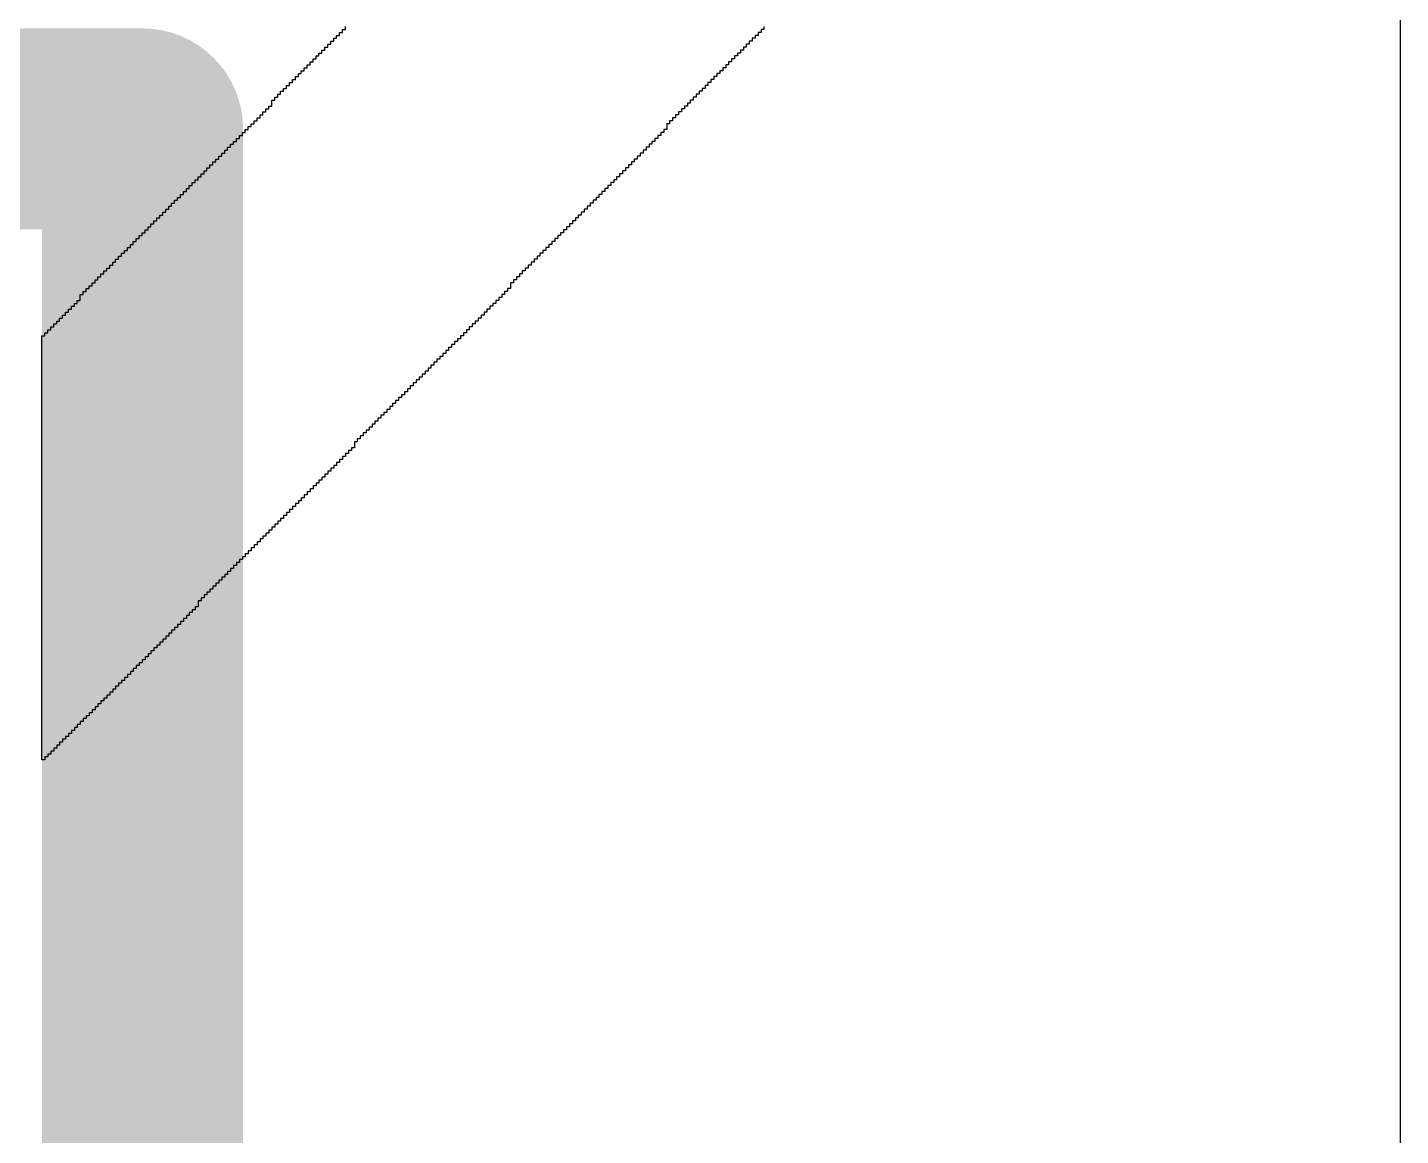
# Model space of a CAD drawing. Header units: inches. Extents: x 1.37 to 7.44, y 1.69 to 5.2.
# Drawn here: x 4.6845 to 4.7382, y 4.9814 to 5.0248 of the extents above; entities that cross this region are included whole.
import ezdxf

# ---------------------------------------------------------------- set-up
doc = ezdxf.new("R2010")
doc.units = ezdxf.units.IN
doc.header["$MEASUREMENT"] = 0
for name, color, linetype in [('Top Assembly', 56, 'Continuous'), ('Top Courtyard', 56, 'Continuous'), ('Top Overlay', 2, 'Continuous')]:
    doc.layers.add(name, color=color, linetype=linetype)

# ---------------------------------------------------------------- blocks, each defined once
blk = doc.blocks.new('FP_VR37_MFG_29')
at = {"layer": 'Top Assembly'}
for points in [[(0.335827, 0.082677, 0.007874, 0.007874, 0), (0.335827, -0.082677, 0.007874, 0.007874, 0)], [(-0.335827, -0.082677, 0.007874, 0.007874, 0), (0.335827, -0.082677, 0.007874, 0.007874, 0)]]:
    blk.add_lwpolyline(points, format="xyseb", dxfattribs=at)
blk.add_lwpolyline([(0.333858, -0.082677, 0.003937, 0.003937, 1), (0.337795, -0.082677, 0.003937, 0.003937, 1)], format="xyseb", close=True, dxfattribs=at)
blk.add_lwpolyline([(0.333858, -0.082677, 0.003937, 0.003937, 1), (0.337795, -0.082677, 0.003937, 0.003937, 1)], format="xyseb", close=True, dxfattribs=at)
at = {"layer": 'Top Courtyard'}
for points in [[(0.335827, 0.082677, 0.007874, 0.007874, 0), (0.335827, -0.082677, 0.007874, 0.007874, 0)], [(-0.335827, -0.082677, 0.007874, 0.007874, 0), (0.335827, -0.082677, 0.007874, 0.007874, 0)]]:
    blk.add_lwpolyline(points, format="xyseb", dxfattribs=at)
blk.add_lwpolyline([(0.333858, -0.082677, 0.003937, 0.003937, 1), (0.337795, -0.082677, 0.003937, 0.003937, 1)], format="xyseb", close=True, dxfattribs=at)
blk.add_lwpolyline([(0.333858, -0.082677, 0.003937, 0.003937, 1), (0.337795, -0.082677, 0.003937, 0.003937, 1)], format="xyseb", close=True, dxfattribs=at)

msp = doc.modelspace()

# ---------------------------------------------------------------- linework, layer by layer
at = {"layer": 'Top Overlay'}
for p, q in [((4.738212, 4.960745), (4.738212, 5.050135)), ((4.696804, 5.024645), (4.696804, 5.02476)), ((4.696804, 5.02476), (4.69692, 5.02476)), ((4.69692, 5.02476), (4.69692, 5.024875)), ((4.713298, 5.02476), (4.713183, 5.02476)), ((4.713183, 5.02476), (4.713183, 5.024645)), ((4.713298, 5.024875), (4.713298, 5.02476)), ((4.696228, 5.024068), (4.696228, 5.024183)), ((4.696228, 5.024183), (4.696343, 5.024183)), ((4.696343, 5.024183), (4.696343, 5.024299)), ((4.696343, 5.024299), (4.696458, 5.024299)), ((4.696458, 5.024299), (4.696458, 5.024414)), ((4.696458, 5.024414), (4.696574, 5.024414)), ((4.696574, 5.024414), (4.696574, 5.024529)), ((4.696574, 5.024529), (4.696689, 5.024529)), ((4.696689, 5.024529), (4.696689, 5.024645)), ((4.696689, 5.024645), (4.696804, 5.024645)), ((4.712721, 5.024183), (4.712606, 5.024183)), ((4.712606, 5.024183), (4.712606, 5.024068)), ((4.712837, 5.024299), (4.712721, 5.024299)), ((4.712721, 5.024299), (4.712721, 5.024183)), ((4.712952, 5.024414), (4.712837, 5.024414)), ((4.712837, 5.024414), (4.712837, 5.024299)), ((4.713068, 5.024529), (4.712952, 5.024529)), ((4.712952, 5.024529), (4.712952, 5.024414)), ((4.713183, 5.024645), (4.713068, 5.024645)), ((4.713068, 5.024645), (4.713068, 5.024529)), ((4.695651, 5.023491), (4.695651, 5.023607)), ((4.695651, 5.023607), (4.695766, 5.023607)), ((4.695766, 5.023607), (4.695766, 5.023722)), ((4.695766, 5.023722), (4.695882, 5.023722)), ((4.695882, 5.023722), (4.695882, 5.023837)), ((4.695882, 5.023837), (4.695997, 5.023837)), ((4.695997, 5.023837), (4.695997, 5.023953)), ((4.695997, 5.023953), (4.696112, 5.023953)), ((4.696112, 5.023953), (4.696112, 5.024068)), ((4.696112, 5.024068), (4.696228, 5.024068)), ((4.712145, 5.023607), (4.712029, 5.023607)), ((4.712029, 5.023607), (4.712029, 5.023491)), ((4.71226, 5.023722), (4.712145, 5.023722)), ((4.712145, 5.023722), (4.712145, 5.023607)), ((4.712376, 5.023837), (4.71226, 5.023837)), ((4.71226, 5.023837), (4.71226, 5.023722)), ((4.712491, 5.023953), (4.712376, 5.023953)), ((4.712376, 5.023953), (4.712376, 5.023837)), ((4.712606, 5.024068), (4.712491, 5.024068)), ((4.712491, 5.024068), (4.712491, 5.023953)), ((4.695189, 5.02303), (4.695189, 5.023145)), ((4.695189, 5.023145), (4.695305, 5.023145)), ((4.695305, 5.023145), (4.695305, 5.023261)), ((4.695305, 5.023261), (4.69542, 5.023261)), ((4.69542, 5.023261), (4.69542, 5.023376)), ((4.69542, 5.023376), (4.695536, 5.023376)), ((4.695536, 5.023376), (4.695536, 5.023491)), ((4.695536, 5.023491), (4.695651, 5.023491)), ((4.711683, 5.023145), (4.711568, 5.023145)), ((4.711568, 5.023145), (4.711568, 5.02303)), ((4.711799, 5.023261), (4.711683, 5.023261)), ((4.711683, 5.023261), (4.711683, 5.023145)), ((4.711914, 5.023376), (4.711799, 5.023376)), ((4.711799, 5.023376), (4.711799, 5.023261)), ((4.712029, 5.023491), (4.711914, 5.023491)), ((4.711914, 5.023491), (4.711914, 5.023376)), ((4.694613, 5.022453), (4.694613, 5.022569)), ((4.694613, 5.022569), (4.694728, 5.022569)), ((4.694728, 5.022569), (4.694728, 5.022684)), ((4.694728, 5.022684), (4.694844, 5.022684)), ((4.694844, 5.022684), (4.694844, 5.022799)), ((4.694844, 5.022799), (4.694959, 5.022799)), ((4.694959, 5.022799), (4.694959, 5.022915)), ((4.694959, 5.022915), (4.695074, 5.022915)), ((4.695074, 5.022915), (4.695074, 5.02303)), ((4.695074, 5.02303), (4.695189, 5.02303)), ((4.711107, 5.022569), (4.710991, 5.022569)), ((4.710991, 5.022569), (4.710991, 5.022453)), ((4.711222, 5.022684), (4.711107, 5.022684)), ((4.711107, 5.022684), (4.711107, 5.022569)), ((4.711337, 5.022799), (4.711222, 5.022799)), ((4.711222, 5.022799), (4.711222, 5.022684)), ((4.711453, 5.022915), (4.711337, 5.022915)), ((4.711337, 5.022915), (4.711337, 5.022799)), ((4.711568, 5.02303), (4.711453, 5.02303)), ((4.711453, 5.02303), (4.711453, 5.022915)), ((4.694036, 5.021761), (4.694036, 5.021992)), ((4.694036, 5.021992), (4.694151, 5.021992)), ((4.694151, 5.021992), (4.694151, 5.022107)), ((4.694151, 5.022107), (4.694267, 5.022107)), ((4.694267, 5.022107), (4.694267, 5.022223)), ((4.694267, 5.022223), (4.694382, 5.022223)), ((4.694382, 5.022223), (4.694382, 5.022338)), ((4.694382, 5.022338), (4.694497, 5.022338)), ((4.694497, 5.022338), (4.694497, 5.022453)), ((4.694497, 5.022453), (4.694613, 5.022453)), ((4.71053, 5.021992), (4.710415, 5.021992)), ((4.710415, 5.021992), (4.710415, 5.021877)), ((4.710645, 5.022107), (4.71053, 5.022107)), ((4.71053, 5.022107), (4.71053, 5.021992)), ((4.710761, 5.022223), (4.710645, 5.022223)), ((4.710645, 5.022223), (4.710645, 5.022107)), ((4.710876, 5.022338), (4.710761, 5.022338)), ((4.710761, 5.022338), (4.710761, 5.022223)), ((4.710991, 5.022453), (4.710876, 5.022453)), ((4.710876, 5.022453), (4.710876, 5.022338)), ((4.69369, 5.021415), (4.69369, 5.02153)), ((4.69369, 5.02153), (4.693805, 5.02153)), ((4.693805, 5.02153), (4.693805, 5.021646)), ((4.693805, 5.021646), (4.693921, 5.021646)), ((4.693921, 5.021646), (4.693921, 5.021761)), ((4.693921, 5.021761), (4.694036, 5.021761)), ((4.710069, 5.02153), (4.709953, 5.02153)), ((4.709953, 5.02153), (4.709953, 5.021415)), ((4.710184, 5.021646), (4.710069, 5.021646)), ((4.710069, 5.021646), (4.710069, 5.02153)), ((4.710299, 5.021761), (4.710184, 5.021761)), ((4.710184, 5.021761), (4.710184, 5.021646)), ((4.710415, 5.021877), (4.710299, 5.021877)), ((4.710299, 5.021877), (4.710299, 5.021761)), ((4.693113, 5.020838), (4.693113, 5.020954)), ((4.693113, 5.020954), (4.693229, 5.020954)), ((4.693229, 5.020954), (4.693229, 5.021069)), ((4.693229, 5.021069), (4.693344, 5.021069)), ((4.693344, 5.021069), (4.693344, 5.021185)), ((4.693344, 5.021185), (4.693459, 5.021185)), ((4.693459, 5.021185), (4.693459, 5.0213)), ((4.693459, 5.0213), (4.693575, 5.0213)), ((4.693575, 5.0213), (4.693575, 5.021415)), ((4.693575, 5.021415), (4.69369, 5.021415)), ((4.709607, 5.021069), (4.709492, 5.021069)), ((4.709492, 5.021069), (4.709492, 5.020838)), ((4.709723, 5.021185), (4.709607, 5.021185)), ((4.709607, 5.021185), (4.709607, 5.021069)), ((4.709838, 5.0213), (4.709723, 5.0213)), ((4.709723, 5.0213), (4.709723, 5.021185)), ((4.709953, 5.021415), (4.709838, 5.021415)), ((4.709838, 5.021415), (4.709838, 5.0213)), ((4.692537, 5.020262), (4.692537, 5.020377)), ((4.692537, 5.020377), (4.692652, 5.020377)), ((4.692652, 5.020377), (4.692652, 5.020492)), ((4.692652, 5.020492), (4.692767, 5.020492)), ((4.692767, 5.020492), (4.692767, 5.020608)), ((4.692767, 5.020608), (4.692883, 5.020608)), ((4.692883, 5.020608), (4.692883, 5.020723)), ((4.692883, 5.020723), (4.692998, 5.020723)), ((4.692998, 5.020723), (4.692998, 5.020838)), ((4.692998, 5.020838), (4.693113, 5.020838)), ((4.709031, 5.020377), (4.708915, 5.020377)), ((4.708915, 5.020377), (4.708915, 5.020262)), ((4.709146, 5.020492), (4.709031, 5.020492)), ((4.709031, 5.020492), (4.709031, 5.020377)), ((4.709261, 5.020608), (4.709146, 5.020608)), ((4.709146, 5.020608), (4.709146, 5.020492)), ((4.709377, 5.020723), (4.709261, 5.020723)), ((4.709261, 5.020723), (4.709261, 5.020608)), ((4.709492, 5.020838), (4.709377, 5.020838)), ((4.709377, 5.020838), (4.709377, 5.020723)), ((4.692075, 5.0198), (4.692075, 5.019916)), ((4.692075, 5.019916), (4.692191, 5.019916)), ((4.692191, 5.019916), (4.692191, 5.020031)), ((4.692191, 5.020031), (4.692306, 5.020031)), ((4.692306, 5.020031), (4.692306, 5.020146)), ((4.692306, 5.020146), (4.692421, 5.020146)), ((4.692421, 5.020146), (4.692421, 5.020262)), ((4.692421, 5.020262), (4.692537, 5.020262)), ((4.708569, 5.019916), (4.708454, 5.019916)), ((4.708454, 5.019916), (4.708454, 5.0198)), ((4.708685, 5.020031), (4.708569, 5.020031)), ((4.708569, 5.020031), (4.708569, 5.019916)), ((4.7088, 5.020146), (4.708685, 5.020146)), ((4.708685, 5.020146), (4.708685, 5.020031)), ((4.708915, 5.020262), (4.7088, 5.020262)), ((4.7088, 5.020262), (4.7088, 5.020146)), ((4.691499, 5.019224), (4.691499, 5.019339)), ((4.691499, 5.019339), (4.691614, 5.019339)), ((4.691614, 5.019339), (4.691614, 5.019454)), ((4.691614, 5.019454), (4.691729, 5.019454)), ((4.691729, 5.019454), (4.691729, 5.01957)), ((4.691729, 5.01957), (4.691845, 5.01957)), ((4.691845, 5.01957), (4.691845, 5.019685)), ((4.691845, 5.019685), (4.69196, 5.019685)), ((4.69196, 5.019685), (4.69196, 5.0198)), ((4.69196, 5.0198), (4.692075, 5.0198)), ((4.707992, 5.019339), (4.707877, 5.019339)), ((4.707877, 5.019339), (4.707877, 5.019224)), ((4.708108, 5.019454), (4.707992, 5.019454)), ((4.707992, 5.019454), (4.707992, 5.019339)), ((4.708223, 5.01957), (4.708108, 5.01957)), ((4.708108, 5.01957), (4.708108, 5.019454)), ((4.708338, 5.019685), (4.708223, 5.019685)), ((4.708223, 5.019685), (4.708223, 5.01957)), ((4.708454, 5.0198), (4.708338, 5.0198)), ((4.708338, 5.0198), (4.708338, 5.019685)), ((4.690922, 5.018647), (4.690922, 5.018762)), ((4.690922, 5.018762), (4.691037, 5.018762)), ((4.691037, 5.018762), (4.691037, 5.018878)), ((4.691037, 5.018878), (4.691153, 5.018878)), ((4.691153, 5.018878), (4.691153, 5.018993)), ((4.691153, 5.018993), (4.691268, 5.018993)), ((4.691268, 5.018993), (4.691268, 5.019108)), ((4.691268, 5.019108), (4.691383, 5.019108)), ((4.691383, 5.019108), (4.691383, 5.019224)), ((4.691383, 5.019224), (4.691499, 5.019224)), ((4.707416, 5.018762), (4.7073, 5.018762)), ((4.7073, 5.018762), (4.7073, 5.018647)), ((4.707531, 5.018878), (4.707416, 5.018878)), ((4.707416, 5.018878), (4.707416, 5.018762)), ((4.707646, 5.018993), (4.707531, 5.018993)), ((4.707531, 5.018993), (4.707531, 5.018878)), ((4.707762, 5.019108), (4.707646, 5.019108)), ((4.707646, 5.019108), (4.707646, 5.018993)), ((4.707877, 5.019224), (4.707762, 5.019224)), ((4.707762, 5.019224), (4.707762, 5.019108)), ((4.690461, 5.018186), (4.690461, 5.018301)), ((4.690461, 5.018301), (4.690576, 5.018301)), ((4.690576, 5.018301), (4.690576, 5.018416)), ((4.690576, 5.018416), (4.690691, 5.018416)), ((4.690691, 5.018416), (4.690691, 5.018532)), ((4.690691, 5.018532), (4.690806, 5.018532)), ((4.690806, 5.018532), (4.690806, 5.018647)), ((4.690806, 5.018647), (4.690922, 5.018647)), ((4.706954, 5.018301), (4.706839, 5.018301)), ((4.706839, 5.018301), (4.706839, 5.018186)), ((4.70707, 5.018416), (4.706954, 5.018416)), ((4.706954, 5.018416), (4.706954, 5.018301)), ((4.707185, 5.018532), (4.70707, 5.018532)), ((4.70707, 5.018532), (4.70707, 5.018416)), ((4.7073, 5.018647), (4.707185, 5.018647)), ((4.707185, 5.018647), (4.707185, 5.018532)), ((4.689884, 5.017609), (4.689884, 5.017724)), ((4.689884, 5.017724), (4.689999, 5.017724)), ((4.689999, 5.017724), (4.689999, 5.01784)), ((4.689999, 5.01784), (4.690114, 5.01784)), ((4.690114, 5.01784), (4.690114, 5.017955)), ((4.690114, 5.017955), (4.69023, 5.017955)), ((4.69023, 5.017955), (4.69023, 5.01807)), ((4.69023, 5.01807), (4.690345, 5.01807)), ((4.690345, 5.01807), (4.690345, 5.018186)), ((4.690345, 5.018186), (4.690461, 5.018186)), ((4.706378, 5.017724), (4.706262, 5.017724)), ((4.706262, 5.017724), (4.706262, 5.017609)), ((4.706493, 5.01784), (4.706378, 5.01784)), ((4.706378, 5.01784), (4.706378, 5.017724)), ((4.706608, 5.017955), (4.706493, 5.017955)), ((4.706493, 5.017955), (4.706493, 5.01784)), ((4.706724, 5.01807), (4.706608, 5.01807)), ((4.706608, 5.01807), (4.706608, 5.017955)), ((4.706839, 5.018186), (4.706724, 5.018186)), ((4.706724, 5.018186), (4.706724, 5.01807)), ((4.689307, 5.017032), (4.689307, 5.017148)), ((4.689307, 5.017148), (4.689422, 5.017148)), ((4.689422, 5.017148), (4.689422, 5.017263)), ((4.689422, 5.017263), (4.689538, 5.017263)), ((4.689538, 5.017263), (4.689538, 5.017378)), ((4.689538, 5.017378), (4.689653, 5.017378)), ((4.689653, 5.017378), (4.689653, 5.017494)), ((4.689653, 5.017494), (4.689768, 5.017494)), ((4.689768, 5.017494), (4.689768, 5.017609)), ((4.689768, 5.017609), (4.689884, 5.017609)), ((4.705801, 5.017148), (4.705686, 5.017148)), ((4.705686, 5.017148), (4.705686, 5.017032)), ((4.705916, 5.017263), (4.705801, 5.017263)), ((4.705801, 5.017263), (4.705801, 5.017148)), ((4.706032, 5.017378), (4.705916, 5.017378)), ((4.705916, 5.017378), (4.705916, 5.017263)), ((4.706147, 5.017494), (4.706032, 5.017494)), ((4.706032, 5.017494), (4.706032, 5.017378)), ((4.706262, 5.017609), (4.706147, 5.017609)), ((4.706147, 5.017609), (4.706147, 5.017494)), ((4.688846, 5.016571), (4.688846, 5.016686)), ((4.688846, 5.016686), (4.688961, 5.016686)), ((4.688961, 5.016686), (4.688961, 5.016801)), ((4.688961, 5.016801), (4.689076, 5.016801)), ((4.689076, 5.016801), (4.689076, 5.016917)), ((4.689076, 5.016917), (4.689192, 5.016917)), ((4.689192, 5.016917), (4.689192, 5.017032)), ((4.689192, 5.017032), (4.689307, 5.017032)), ((4.70534, 5.016686), (4.705224, 5.016686)), ((4.705224, 5.016686), (4.705224, 5.016571)), ((4.705455, 5.016801), (4.70534, 5.016801)), ((4.70534, 5.016801), (4.70534, 5.016686)), ((4.70557, 5.016917), (4.705455, 5.016917)), ((4.705455, 5.016917), (4.705455, 5.016801)), ((4.705686, 5.017032), (4.70557, 5.017032)), ((4.70557, 5.017032), (4.70557, 5.016917)), ((4.688269, 5.015994), (4.688269, 5.016109)), ((4.688269, 5.016109), (4.688384, 5.016109)), ((4.688384, 5.016109), (4.688384, 5.016225)), ((4.688384, 5.016225), (4.6885, 5.016225)), ((4.6885, 5.016225), (4.6885, 5.01634)), ((4.6885, 5.01634), (4.688615, 5.01634)), ((4.688615, 5.01634), (4.688615, 5.016456)), ((4.688615, 5.016456), (4.68873, 5.016456)), ((4.68873, 5.016456), (4.68873, 5.016571)), ((4.68873, 5.016571), (4.688846, 5.016571)), ((4.704763, 5.016109), (4.704648, 5.016109)), ((4.704648, 5.016109), (4.704648, 5.015994)), ((4.704878, 5.016225), (4.704763, 5.016225)), ((4.704763, 5.016225), (4.704763, 5.016109)), ((4.704994, 5.01634), (4.704878, 5.01634)), ((4.704878, 5.01634), (4.704878, 5.016225)), ((4.705109, 5.016456), (4.704994, 5.016456)), ((4.704994, 5.016456), (4.704994, 5.01634)), ((4.705224, 5.016571), (4.705109, 5.016571)), ((4.705109, 5.016571), (4.705109, 5.016456)), ((4.687692, 5.015417), (4.687692, 5.015533)), ((4.687692, 5.015533), (4.687808, 5.015533)), ((4.687808, 5.015533), (4.687808, 5.015648)), ((4.687808, 5.015648), (4.687923, 5.015648)), ((4.687923, 5.015648), (4.687923, 5.015763)), ((4.687923, 5.015763), (4.688038, 5.015763)), ((4.688038, 5.015763), (4.688038, 5.015879)), ((4.688038, 5.015879), (4.688154, 5.015879)), ((4.688154, 5.015879), (4.688154, 5.015994)), ((4.688154, 5.015994), (4.688269, 5.015994)), ((4.704186, 5.015533), (4.704071, 5.015533)), ((4.704071, 5.015533), (4.704071, 5.015417)), ((4.704301, 5.015648), (4.704186, 5.015648)), ((4.704186, 5.015648), (4.704186, 5.015533)), ((4.704417, 5.015763), (4.704301, 5.015763)), ((4.704301, 5.015763), (4.704301, 5.015648)), ((4.704532, 5.015879), (4.704417, 5.015879)), ((4.704417, 5.015879), (4.704417, 5.015763)), ((4.704648, 5.015994), (4.704532, 5.015994)), ((4.704532, 5.015994), (4.704532, 5.015879)), ((4.687231, 5.014956), (4.687231, 5.015071)), ((4.687231, 5.015071), (4.687346, 5.015071)), ((4.687346, 5.015071), (4.687346, 5.015187)), ((4.687346, 5.015187), (4.687462, 5.015187)), ((4.687462, 5.015187), (4.687462, 5.015302)), ((4.687462, 5.015302), (4.687577, 5.015302)), ((4.687577, 5.015302), (4.687577, 5.015417)), ((4.687577, 5.015417), (4.687692, 5.015417)), ((4.703725, 5.015071), (4.703609, 5.015071)), ((4.703609, 5.015071), (4.703609, 5.014956)), ((4.70384, 5.015187), (4.703725, 5.015187)), ((4.703725, 5.015187), (4.703725, 5.015071)), ((4.703956, 5.015302), (4.70384, 5.015302)), ((4.70384, 5.015302), (4.70384, 5.015187)), ((4.704071, 5.015417), (4.703956, 5.015417)), ((4.703956, 5.015417), (4.703956, 5.015302)), ((4.686654, 5.014379), (4.686654, 5.014495)), ((4.686654, 5.014495), (4.686769, 5.014495)), ((4.686769, 5.014495), (4.686769, 5.01461)), ((4.686769, 5.01461), (4.686885, 5.01461)), ((4.686885, 5.01461), (4.686885, 5.014725)), ((4.686885, 5.014725), (4.687, 5.014725)), ((4.687, 5.014725), (4.687, 5.014841)), ((4.687, 5.014841), (4.687116, 5.014841)), ((4.687116, 5.014841), (4.687116, 5.014956)), ((4.687116, 5.014956), (4.687231, 5.014956)), ((4.703264, 5.014495), (4.703148, 5.014495)), ((4.703148, 5.014495), (4.703148, 5.014379)), ((4.703379, 5.01461), (4.703264, 5.01461)), ((4.703264, 5.01461), (4.703264, 5.014495)), ((4.703494, 5.014841), (4.703379, 5.014841)), ((4.703379, 5.014841), (4.703379, 5.01461)), ((4.703609, 5.014956), (4.703494, 5.014956)), ((4.703494, 5.014956), (4.703494, 5.014841)), ((4.686308, 5.013918), (4.686308, 5.014033)), ((4.686308, 5.014033), (4.686424, 5.014033)), ((4.686424, 5.014033), (4.686424, 5.014149)), ((4.686424, 5.014149), (4.686539, 5.014149)), ((4.686539, 5.014149), (4.686539, 5.014379)), ((4.686539, 5.014379), (4.686654, 5.014379)), ((4.702802, 5.014033), (4.702687, 5.014033)), ((4.702687, 5.014033), (4.702687, 5.013918)), ((4.702917, 5.014149), (4.702802, 5.014149)), ((4.702802, 5.014149), (4.702802, 5.014033)), ((4.703033, 5.014264), (4.702917, 5.014264)), ((4.702917, 5.014264), (4.702917, 5.014149)), ((4.703148, 5.014379), (4.703033, 5.014379)), ((4.703033, 5.014379), (4.703033, 5.014264)), ((4.685732, 5.013341), (4.685732, 5.013457)), ((4.685732, 5.013457), (4.685847, 5.013457)), ((4.685847, 5.013457), (4.685847, 5.013572)), ((4.685847, 5.013572), (4.685962, 5.013572)), ((4.685962, 5.013572), (4.685962, 5.013687)), ((4.685962, 5.013687), (4.686077, 5.013687)), ((4.686077, 5.013687), (4.686077, 5.013803)), ((4.686077, 5.013803), (4.686193, 5.013803)), ((4.686193, 5.013803), (4.686193, 5.013918)), ((4.686193, 5.013918), (4.686308, 5.013918)), ((4.702225, 5.013457), (4.70211, 5.013457)), ((4.70211, 5.013457), (4.70211, 5.013341)), ((4.702341, 5.013572), (4.702225, 5.013572)), ((4.702225, 5.013572), (4.702225, 5.013457)), ((4.702456, 5.013687), (4.702341, 5.013687)), ((4.702341, 5.013687), (4.702341, 5.013572)), ((4.702571, 5.013803), (4.702456, 5.013803)), ((4.702456, 5.013803), (4.702456, 5.013687)), ((4.702687, 5.013918), (4.702571, 5.013918)), ((4.702571, 5.013918), (4.702571, 5.013803)), ((4.685155, 5.012765), (4.685155, 5.01288)), ((4.685155, 5.01288), (4.68527, 5.01288)), ((4.68527, 5.01288), (4.68527, 5.012995)), ((4.68527, 5.012995), (4.685385, 5.012995)), ((4.685385, 5.012995), (4.685385, 5.013111)), ((4.685385, 5.013111), (4.685501, 5.013111)), ((4.685501, 5.013111), (4.685501, 5.013226)), ((4.685501, 5.013226), (4.685616, 5.013226)), ((4.685616, 5.013226), (4.685616, 5.013341)), ((4.685616, 5.013341), (4.685732, 5.013341)), ((4.701649, 5.01288), (4.701533, 5.01288)), ((4.701533, 5.01288), (4.701533, 5.012765)), ((4.701764, 5.012995), (4.701649, 5.012995)), ((4.701649, 5.012995), (4.701649, 5.01288)), ((4.701879, 5.013111), (4.701764, 5.013111)), ((4.701764, 5.013111), (4.701764, 5.012995)), ((4.701995, 5.013226), (4.701879, 5.013226)), ((4.701879, 5.013226), (4.701879, 5.013111)), ((4.70211, 5.013341), (4.701995, 5.013341)), ((4.701995, 5.013341), (4.701995, 5.013226)), ((4.685039, 4.996155), (4.685039, 5.012765)), ((4.685039, 5.012765), (4.685155, 5.012765)), ((4.701187, 5.012418), (4.701072, 5.012418)), ((4.701072, 5.012418), (4.701072, 5.012303)), ((4.701303, 5.012534), (4.701187, 5.012534)), ((4.701187, 5.012534), (4.701187, 5.012418)), ((4.701418, 5.012649), (4.701303, 5.012649)), ((4.701303, 5.012649), (4.701303, 5.012534)), ((4.701533, 5.012765), (4.701418, 5.012765)), ((4.701418, 5.012765), (4.701418, 5.012649)), ((4.700611, 5.011842), (4.700495, 5.011842)), ((4.700495, 5.011842), (4.700495, 5.011726)), ((4.700726, 5.011957), (4.700611, 5.011957)), ((4.700611, 5.011957), (4.700611, 5.011842)), ((4.700841, 5.012073), (4.700726, 5.012073)), ((4.700726, 5.012073), (4.700726, 5.011957)), ((4.700957, 5.012188), (4.700841, 5.012188)), ((4.700841, 5.012188), (4.700841, 5.012073)), ((4.701072, 5.012303), (4.700957, 5.012303)), ((4.700957, 5.012303), (4.700957, 5.012188)), ((4.700034, 5.011265), (4.699918, 5.011265)), ((4.699918, 5.011265), (4.699918, 5.01115)), ((4.700149, 5.01138), (4.700034, 5.01138)), ((4.700034, 5.01138), (4.700034, 5.011265)), ((4.700265, 5.011496), (4.700149, 5.011496)), ((4.700149, 5.011496), (4.700149, 5.01138)), ((4.70038, 5.011611), (4.700265, 5.011611)), ((4.700265, 5.011611), (4.700265, 5.011496)), ((4.700495, 5.011726), (4.70038, 5.011726)), ((4.70038, 5.011726), (4.70038, 5.011611)), ((4.699573, 5.010804), (4.699457, 5.010804)), ((4.699457, 5.010804), (4.699457, 5.010688)), ((4.699688, 5.010919), (4.699573, 5.010919)), ((4.699573, 5.010919), (4.699573, 5.010804)), ((4.699803, 5.011034), (4.699688, 5.011034)), ((4.699688, 5.011034), (4.699688, 5.010919)), ((4.699918, 5.01115), (4.699803, 5.01115)), ((4.699803, 5.01115), (4.699803, 5.011034)), ((4.698996, 5.010227), (4.69888, 5.010227)), ((4.69888, 5.010227), (4.69888, 5.010112)), ((4.699111, 5.010342), (4.698996, 5.010342)), ((4.698996, 5.010342), (4.698996, 5.010227)), ((4.699226, 5.010458), (4.699111, 5.010458)), ((4.699111, 5.010458), (4.699111, 5.010342)), ((4.699342, 5.010573), (4.699226, 5.010573)), ((4.699226, 5.010573), (4.699226, 5.010458)), ((4.699457, 5.010688), (4.699342, 5.010688)), ((4.699342, 5.010688), (4.699342, 5.010573)), ((4.698419, 5.00965), (4.698304, 5.00965)), ((4.698304, 5.00965), (4.698304, 5.009535)), ((4.698534, 5.009766), (4.698419, 5.009766)), ((4.698419, 5.009766), (4.698419, 5.00965)), ((4.69865, 5.009881), (4.698534, 5.009881)), ((4.698534, 5.009881), (4.698534, 5.009766)), ((4.698765, 5.009996), (4.69865, 5.009996)), ((4.69865, 5.009996), (4.69865, 5.009881)), ((4.69888, 5.010112), (4.698765, 5.010112)), ((4.698765, 5.010112), (4.698765, 5.009996)), ((4.697958, 5.009189), (4.697842, 5.009189)), ((4.697842, 5.009189), (4.697842, 5.009074)), ((4.698073, 5.009304), (4.697958, 5.009304)), ((4.697958, 5.009304), (4.697958, 5.009189)), ((4.698188, 5.00942), (4.698073, 5.00942)), ((4.698073, 5.00942), (4.698073, 5.009304)), ((4.698304, 5.009535), (4.698188, 5.009535)), ((4.698188, 5.009535), (4.698188, 5.00942)), ((4.697381, 5.008612), (4.697266, 5.008612)), ((4.697266, 5.008612), (4.697266, 5.008381)), ((4.697496, 5.008728), (4.697381, 5.008728)), ((4.697381, 5.008728), (4.697381, 5.008612)), ((4.697612, 5.008843), (4.697496, 5.008843)), ((4.697496, 5.008843), (4.697496, 5.008728)), ((4.697727, 5.008958), (4.697612, 5.008958)), ((4.697612, 5.008958), (4.697612, 5.008843)), ((4.697842, 5.009074), (4.697727, 5.009074)), ((4.697727, 5.009074), (4.697727, 5.008958)), ((4.69692, 5.008036), (4.696804, 5.008036)), ((4.696804, 5.008036), (4.696804, 5.00792)), ((4.697035, 5.008151), (4.69692, 5.008151)), ((4.69692, 5.008151), (4.69692, 5.008036)), ((4.69715, 5.008266), (4.697035, 5.008266)), ((4.697035, 5.008266), (4.697035, 5.008151)), ((4.697266, 5.008381), (4.69715, 5.008381)), ((4.69715, 5.008381), (4.69715, 5.008266)), ((4.696458, 5.007574), (4.696343, 5.007574)), ((4.696343, 5.007574), (4.696343, 5.007459)), ((4.696574, 5.007689), (4.696458, 5.007689)), ((4.696458, 5.007689), (4.696458, 5.007574)), ((4.696689, 5.007805), (4.696574, 5.007805)), ((4.696574, 5.007805), (4.696574, 5.007689)), ((4.696804, 5.00792), (4.696689, 5.00792)), ((4.696689, 5.00792), (4.696689, 5.007805)), ((4.695882, 5.006997), (4.695766, 5.006997)), ((4.695766, 5.006997), (4.695766, 5.006882)), ((4.695997, 5.007113), (4.695882, 5.007113)), ((4.695882, 5.007113), (4.695882, 5.006997)), ((4.696112, 5.007228), (4.695997, 5.007228)), ((4.695997, 5.007228), (4.695997, 5.007113)), ((4.696228, 5.007343), (4.696112, 5.007343)), ((4.696112, 5.007343), (4.696112, 5.007228)), ((4.696343, 5.007459), (4.696228, 5.007459)), ((4.696228, 5.007459), (4.696228, 5.007343)), ((4.695305, 5.006421), (4.695189, 5.006421)), ((4.695189, 5.006421), (4.695189, 5.006305)), ((4.69542, 5.006536), (4.695305, 5.006536)), ((4.695305, 5.006536), (4.695305, 5.006421)), ((4.695536, 5.006651), (4.69542, 5.006651)), ((4.69542, 5.006651), (4.69542, 5.006536)), ((4.695651, 5.006767), (4.695536, 5.006767)), ((4.695536, 5.006767), (4.695536, 5.006651)), ((4.695766, 5.006882), (4.695651, 5.006882)), ((4.695651, 5.006882), (4.695651, 5.006767)), ((4.694844, 5.005959), (4.694728, 5.005959)), ((4.694728, 5.005959), (4.694728, 5.005844)), ((4.694959, 5.006075), (4.694844, 5.006075)), ((4.694844, 5.006075), (4.694844, 5.005959)), ((4.695074, 5.00619), (4.694959, 5.00619)), ((4.694959, 5.00619), (4.694959, 5.006075)), ((4.695189, 5.006305), (4.695074, 5.006305)), ((4.695074, 5.006305), (4.695074, 5.00619)), ((4.694267, 5.005383), (4.694151, 5.005383)), ((4.694151, 5.005383), (4.694151, 5.005267)), ((4.694382, 5.005498), (4.694267, 5.005498)), ((4.694267, 5.005498), (4.694267, 5.005383)), ((4.694497, 5.005613), (4.694382, 5.005613)), ((4.694382, 5.005613), (4.694382, 5.005498)), ((4.694613, 5.005729), (4.694497, 5.005729)), ((4.694497, 5.005729), (4.694497, 5.005613)), ((4.694728, 5.005844), (4.694613, 5.005844)), ((4.694613, 5.005844), (4.694613, 5.005729)), ((4.69369, 5.004806), (4.693575, 5.004806)), ((4.693575, 5.004806), (4.693575, 5.004691)), ((4.693805, 5.004921), (4.69369, 5.004921)), ((4.69369, 5.004921), (4.69369, 5.004806)), ((4.693921, 5.005037), (4.693805, 5.005037)), ((4.693805, 5.005037), (4.693805, 5.004921)), ((4.694036, 5.005152), (4.693921, 5.005152)), ((4.693921, 5.005152), (4.693921, 5.005037)), ((4.694151, 5.005267), (4.694036, 5.005267)), ((4.694036, 5.005267), (4.694036, 5.005152)), ((4.693229, 5.004345), (4.693113, 5.004345)), ((4.693113, 5.004345), (4.693113, 5.004229)), ((4.693344, 5.00446), (4.693229, 5.00446)), ((4.693229, 5.00446), (4.693229, 5.004345)), ((4.693459, 5.004575), (4.693344, 5.004575)), ((4.693344, 5.004575), (4.693344, 5.00446)), ((4.693575, 5.004691), (4.693459, 5.004691)), ((4.693459, 5.004691), (4.693459, 5.004575)), ((4.692652, 5.003768), (4.692537, 5.003768)), ((4.692537, 5.003768), (4.692537, 5.003653)), ((4.692767, 5.003883), (4.692652, 5.003883)), ((4.692652, 5.003883), (4.692652, 5.003768)), ((4.692883, 5.003998), (4.692767, 5.003998)), ((4.692767, 5.003998), (4.692767, 5.003883)), ((4.692998, 5.004114), (4.692883, 5.004114)), ((4.692883, 5.004114), (4.692883, 5.003998)), ((4.693113, 5.004229), (4.692998, 5.004229)), ((4.692998, 5.004229), (4.692998, 5.004114)), ((4.692075, 5.003191), (4.69196, 5.003191)), ((4.69196, 5.003191), (4.69196, 5.003076)), ((4.692191, 5.003306), (4.692075, 5.003306)), ((4.692075, 5.003306), (4.692075, 5.003191)), ((4.692306, 5.003422), (4.692191, 5.003422)), ((4.692191, 5.003422), (4.692191, 5.003306)), ((4.692421, 5.003537), (4.692306, 5.003537)), ((4.692306, 5.003537), (4.692306, 5.003422)), ((4.692537, 5.003653), (4.692421, 5.003653)), ((4.692421, 5.003653), (4.692421, 5.003537)), ((4.691614, 5.00273), (4.691499, 5.00273)), ((4.691499, 5.00273), (4.691499, 5.002614)), ((4.691729, 5.002845), (4.691614, 5.002845)), ((4.691614, 5.002845), (4.691614, 5.00273)), ((4.691845, 5.00296), (4.691729, 5.00296)), ((4.691729, 5.00296), (4.691729, 5.002845)), ((4.69196, 5.003076), (4.691845, 5.003076)), ((4.691845, 5.003076), (4.691845, 5.00296)), ((4.691153, 5.002153), (4.691037, 5.002153)), ((4.691037, 5.002153), (4.691037, 5.002038)), ((4.691268, 5.002384), (4.691153, 5.002384)), ((4.691153, 5.002384), (4.691153, 5.002153)), ((4.691383, 5.002499), (4.691268, 5.002499)), ((4.691268, 5.002499), (4.691268, 5.002384)), ((4.691499, 5.002614), (4.691383, 5.002614)), ((4.691383, 5.002614), (4.691383, 5.002499)), ((4.690576, 5.001576), (4.690461, 5.001576)), ((4.690461, 5.001576), (4.690461, 5.001461)), ((4.690691, 5.001692), (4.690576, 5.001692)), ((4.690576, 5.001692), (4.690576, 5.001576)), ((4.690806, 5.001807), (4.690691, 5.001807)), ((4.690691, 5.001807), (4.690691, 5.001692)), ((4.690922, 5.001922), (4.690806, 5.001922)), ((4.690806, 5.001922), (4.690806, 5.001807)), ((4.691037, 5.002038), (4.690922, 5.002038)), ((4.690922, 5.002038), (4.690922, 5.001922)), ((4.690114, 5.001115), (4.689999, 5.001115)), ((4.689999, 5.001115), (4.689999, 5.001)), ((4.69023, 5.00123), (4.690114, 5.00123)), ((4.690114, 5.00123), (4.690114, 5.001115)), ((4.690345, 5.001346), (4.69023, 5.001346)), ((4.69023, 5.001346), (4.69023, 5.00123)), ((4.690461, 5.001461), (4.690345, 5.001461)), ((4.690345, 5.001461), (4.690345, 5.001346)), ((4.689538, 5.000538), (4.689422, 5.000538)), ((4.689422, 5.000538), (4.689422, 5.000423)), ((4.689653, 5.000654), (4.689538, 5.000654)), ((4.689538, 5.000654), (4.689538, 5.000538)), ((4.689768, 5.000769), (4.689653, 5.000769)), ((4.689653, 5.000769), (4.689653, 5.000654)), ((4.689884, 5.000884), (4.689768, 5.000884)), ((4.689768, 5.000884), (4.689768, 5.000769)), ((4.689999, 5.001), (4.689884, 5.001)), ((4.689884, 5.001), (4.689884, 5.000884)), ((4.688961, 4.999962), (4.688846, 4.999962)), ((4.688846, 4.999962), (4.688846, 4.999846)), ((4.689076, 5.000077), (4.688961, 5.000077)), ((4.688961, 5.000077), (4.688961, 4.999962)), ((4.689192, 5.000192), (4.689076, 5.000192)), ((4.689076, 5.000192), (4.689076, 5.000077)), ((4.689307, 5.000308), (4.689192, 5.000308)), ((4.689192, 5.000308), (4.689192, 5.000192)), ((4.689422, 5.000423), (4.689307, 5.000423)), ((4.689307, 5.000423), (4.689307, 5.000308)), ((4.6885, 4.9995), (4.688384, 4.9995)), ((4.688384, 4.9995), (4.688384, 4.999385)), ((4.688615, 4.999615), (4.6885, 4.999615)), ((4.6885, 4.999615), (4.6885, 4.9995)), ((4.68873, 4.999731), (4.688615, 4.999731)), ((4.688615, 4.999731), (4.688615, 4.999615)), ((4.688846, 4.999846), (4.68873, 4.999846)), ((4.68873, 4.999846), (4.68873, 4.999731)), ((4.687923, 4.998924), (4.687808, 4.998924)), ((4.687808, 4.998924), (4.687808, 4.998808)), ((4.688038, 4.999039), (4.687923, 4.999039)), ((4.687923, 4.999039), (4.687923, 4.998924)), ((4.688154, 4.999154), (4.688038, 4.999154)), ((4.688038, 4.999154), (4.688038, 4.999039)), ((4.688269, 4.999269), (4.688154, 4.999269)), ((4.688154, 4.999269), (4.688154, 4.999154)), ((4.688384, 4.999385), (4.688269, 4.999385)), ((4.688269, 4.999385), (4.688269, 4.999269)), ((4.687346, 4.998347), (4.687231, 4.998347)), ((4.687231, 4.998347), (4.687231, 4.998231)), ((4.687462, 4.998462), (4.687346, 4.998462)), ((4.687346, 4.998462), (4.687346, 4.998347)), ((4.687577, 4.998577), (4.687462, 4.998577)), ((4.687462, 4.998577), (4.687462, 4.998462)), ((4.687692, 4.998693), (4.687577, 4.998693)), ((4.687577, 4.998693), (4.687577, 4.998577)), ((4.687808, 4.998808), (4.687692, 4.998808)), ((4.687692, 4.998808), (4.687692, 4.998693)), ((4.686885, 4.997885), (4.686769, 4.997885)), ((4.686769, 4.997885), (4.686769, 4.99777)), ((4.687, 4.998001), (4.686885, 4.998001)), ((4.686885, 4.998001), (4.686885, 4.997885)), ((4.687116, 4.998116), (4.687, 4.998116)), ((4.687, 4.998116), (4.687, 4.998001)), ((4.687231, 4.998231), (4.687116, 4.998231)), ((4.687116, 4.998231), (4.687116, 4.998116)), ((4.686308, 4.997309), (4.686193, 4.997309)), ((4.686193, 4.997309), (4.686193, 4.997193)), ((4.686424, 4.997424), (4.686308, 4.997424)), ((4.686308, 4.997424), (4.686308, 4.997309)), ((4.686539, 4.997539), (4.686424, 4.997539)), ((4.686424, 4.997539), (4.686424, 4.997424)), ((4.686654, 4.997655), (4.686539, 4.997655)), ((4.686539, 4.997655), (4.686539, 4.997539)), ((4.686769, 4.99777), (4.686654, 4.99777)), ((4.686654, 4.99777), (4.686654, 4.997655)), ((4.685732, 4.996732), (4.685616, 4.996732)), ((4.685616, 4.996732), (4.685616, 4.996617)), ((4.685847, 4.996847), (4.685732, 4.996847)), ((4.685732, 4.996847), (4.685732, 4.996732)), ((4.685962, 4.996963), (4.685847, 4.996963)), ((4.685847, 4.996963), (4.685847, 4.996847)), ((4.686077, 4.997078), (4.685962, 4.997078)), ((4.685962, 4.997078), (4.685962, 4.996963)), ((4.686193, 4.997193), (4.686077, 4.997193)), ((4.686077, 4.997193), (4.686077, 4.997078)), ((4.68527, 4.996271), (4.685155, 4.996271)), ((4.685155, 4.996271), (4.685155, 4.996155)), ((4.685385, 4.996386), (4.68527, 4.996386)), ((4.68527, 4.996386), (4.68527, 4.996271)), ((4.685501, 4.996501), (4.685385, 4.996501)), ((4.685385, 4.996501), (4.685385, 4.996386)), ((4.685616, 4.996617), (4.685501, 4.996617)), ((4.685501, 4.996617), (4.685501, 4.996501)), ((4.685155, 4.996155), (4.685039, 4.996155))]:
    msp.add_line(p, q, dxfattribs=at)

# ---------------------------------------------------------------- block references
at = {"rotation": 90}
msp.add_blockref('FP_VR37_MFG_29', (4.606299, 4.685039), dxfattribs=at)

doc.saveas('drawing.dxf')
